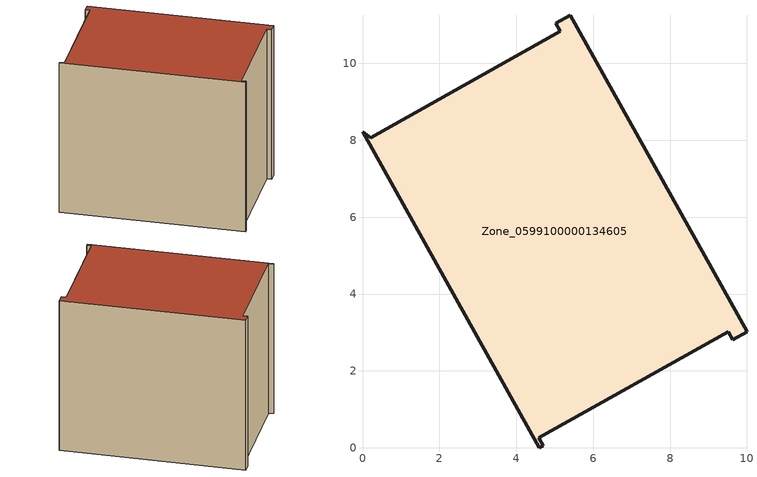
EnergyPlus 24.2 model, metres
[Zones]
Zone_0599100000134605
 floor ground (C_G): 5.4,11.25 10,3.02 9.63,2.81 9.51,3.02 4.59,0.26 4.7,0.05 4.6,0 0,8.22 0.21,8.06 5.15,10.83 5.03,11.04 z0
 wall outside (C_F): 4.6,0 4.7,0.05 4.59,0.26 9.51,3.02 9.63,2.81 10,3.02 5.4,11.25 5.03,11.04 5.15,10.83 0.21,8.06 0,8.22 4.6,0 z0:8.32
 roof outside (C_R): 5.03,11.04 5.15,10.83 0.21,8.06 0,8.22 4.6,0 4.7,0.05 4.59,0.26 9.51,3.02 9.63,2.81 10,3.02 5.4,11.25 z8.32
[BUILDING]
Pand.0599100000134605: North Axis=0; Terrain=City; Loads Convergence Tolerance Value=0.04; Temperature Convergence Tolerance Value=0.4; Solar Distribution=FullExterior; Maximum Number of Warmup Days=25; Minimum Number of Warmup Days=1
[Site:Location]
Rotterdam.The.Hague.AP_ZH_NLD Design_Conditions: Latitude=51.96; Longitude=4.45; Time Zone=1; Elevation=-4.5
[SITE:GROUNDTEMPERATURE:BUILDINGSURFACE]
18, 18, 18, 18, 18, 18, 18, 18, 18, 18, 18, 18
[MATERIAL] Thermal Absorptance=0.9; Solar Absorptance=0.7; Visible Absorptance=0.7
Name | Roughness | Thickness | Conductivity | Density | Specific Heat
G.TI.1965-1974 | MediumSmooth | 0.15 | 0.882353 | 540 | 1210
F.TI.1965-1974 | Rough | 0.3 | 0.697674 | 1920 | 840
R.TI.1965-1974 | MediumRough | 0.2 | 0.232558 | 1500 | 1000
[CONSTRUCTION]
C_G: G.TI.1965-1974
C_F: F.TI.1965-1974
C_R: R.TI.1965-1974
[ZONE]
Zone_0599100000134605: Type=1; Multiplier=1; Ceiling Height=Autocalculate; Volume=Autocalculate; Floor Area=autocalculate; Part of Total Floor Area=Yes
[ZONEINFILTRATION:DESIGNFLOWRATE]
Infil_Zone_0599100000134605: Zone or ZoneList or Space or SpaceList=Zone_0599100000134605; Schedule=AlwaysOn; Design Flow Rate Calculation Method=Flow/Area; Flow Rate per Floor Area=0.003; Constant Term Coefficient=1; Temperature Term Coefficient=0; Velocity Term Coefficient=0; Velocity Squared Term Coefficient=0
[HVACTEMPLATE:ZONE:IDEALLOADSAIRSYSTEM]
Zone_0599100000134605: Maximum Heating Supply Air Temperature=50; Minimum Cooling Supply Air Temperature=13; Maximum Heating Supply Air Humidity Ratio=0.0156; Minimum Cooling Supply Air Humidity Ratio=0.0077; Heating Limit=NoLimit; Cooling Limit=NoLimit; Dehumidification Control Type=ConstantSensibleHeatRatio; Cooling Sensible Heat Ratio=0.7; Dehumidification Setpoint=60; Humidification Control Type=None; Humidification Setpoint=30; Outdoor Air Method=None; Outdoor Air Flow Rate per Person=0.00944; Outdoor Air Flow Rate per Zone Floor Area=0; Outdoor Air Flow Rate per Zone=0; Demand Controlled Ventilation Type=None; Outdoor Air Economizer Type=NoEconomizer; Heat Recovery Type=None; Sensible Heat Recovery Effectiveness=0.7; Latent Heat Recovery Effectiveness=0.65
[ZONECONTROL:THERMOSTAT]
ThermostatControl_Zone_0599100000134605: Zone or ZoneList=Zone_0599100000134605; Control Type Schedule=DualSetpointControlType; Control 1=Thermostat_Zone_0599100000134605; Temperature Difference Between Cutout And Setpoint=0
[THERMOSTATSETPOINT:DUALSETPOINT]
Thermostat_Zone_0599100000134605: Heating Setpoint Temperature Schedule=HeatingSetpoint_Zone_0599100000134605; Cooling Setpoint Temperature Schedule=CoolingSetpoint_Zone_0599100000134605
[SCHEDULE:COMPACT]
HeatingSetpoint_Zone_0599100000134605: Through: 12/31, For: AllDays, Until: 24:00, 21
CoolingSetpoint_Zone_0599100000134605: Through: 12/31, For: AllDays, Until: 24:00, 24
DualSetpointControlType: Through: 12/31, For: AllDays, Until: 24:00, 4
AlwaysOn: Through: 12/31, For: AllDays, Until: 24:00, 1
